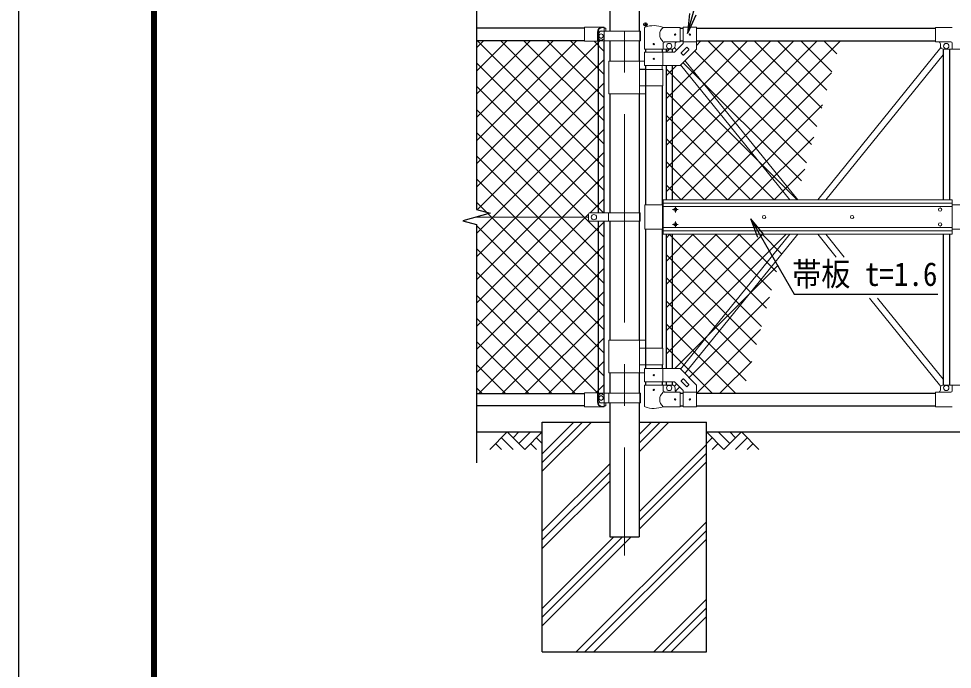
# Model space of a CAD drawing. Units: millimetres, scale not verified. Extents: x -6300 to 6300, y -4455 to 4455.
# Drawn here: x -6300 to -3457, y -2357 to -374 of the extents above; entities that cross this region are included whole.
import ezdxf
from ezdxf.enums import TextEntityAlignment as Align

# ---------------------------------------------------------------- set-up
doc = ezdxf.new("R2010")
doc.units = ezdxf.units.MM
doc.header["$LTSCALE"] = 20
doc.header["$PDMODE"] = 32
doc.header["$PDSIZE"] = 10
doc.linetypes.add('USER1', pattern=[50.8, 31.75, -6.35, 6.35, -6.35])
for name, color, linetype, lineweight in [('0-1_D-STR-TXT', 7, 'Continuous', 25), ('0-2_D-STR3', 3, 'Continuous', 13), ('0-3_D-STR1', 1, 'Continuous', 25), ('0-4_D-BMK', 2, 'USER1', 13), ('0-6_D-STR4', 7, 'Continuous', 25), ('0-7_D-BGD', 7, 'Continuous', 25), ('0-8_D-DCR-HCH', 7, 'Continuous', 13), ('0-D_D-STR2', 7, 'Continuous', 13), ('1-0_D-TTL', 7, 'Continuous', 25), ('1-1_1部材', 7, 'Continuous', 25)]:
    doc.layers.add(name, color=color, linetype=linetype, lineweight=lineweight)
doc.layers.add('0-B_Defpoints', color=7, linetype='Continuous')
doc.styles.add('ＭＳ ゴシック', font='')
doc.styles.get('ＭＳ ゴシック').set_extended_font_data('MS Gothic')

# ---------------------------------------------------------------- blocks, each defined once
blk = doc.blocks.new('MLeader3')
at = {"layer": '1-1_1部材'}
blk.add_line((-4238.11, -364.21), (-4263.3, -419.58), dxfattribs=at)
for points in [[(-4247.77, -361.63), (-4222.8, -268.45), (-3718.09, -268.45), (-3707.29, -268.45)], [(-4257.43, -359.04), (-4263.3, -419.58), (-4247.77, -361.63)]]:
    blk.add_lwpolyline(points, dxfattribs=at)
blk = doc.blocks.new('MLeader8')
at = {"layer": '1-1_1部材'}
blk.add_line((-4049.69, -1041.61), (-4071.03, -984.64), dxfattribs=at)
for points in [[(-4032.37, -1031.61), (-4071.03, -984.64), (-4041.03, -1036.61)], [(-4041.03, -1036.61), (-3938.78, -1213.71), (-3512.15, -1213.71), (-3501.35, -1213.71)]]:
    blk.add_lwpolyline(points, dxfattribs=at)

msp = doc.modelspace()

# ---------------------------------------------------------------- linework, layer by layer
at = {"layer": '0-2_D-STR3'}
for p, q in [((-4577.74, -400.29), (-4577.74, -443.29)), ((-4517.74, -400.29), (-4577.74, -400.29)), ((-4537.74, -415.29), (-4537.74, -443.29)), ((-4536.14, -415.29), (-4536.14, -443.29)), ((-4532.99, -423.85), (-4526.69, -420.21)), ((-4532.99, -431.12), (-4532.99, -423.85)), ((-4529.74, -412.29), (-4406.74, -412.29)), ((-4520.39, -423.85), (-4526.69, -420.21)), ((-4522.74, -401.89), (-4517.74, -401.89)), ((-4520.39, -431.12), (-4520.39, -423.85)), ((-4517.74, -400.29), (-4517.74, -434.59)), ((-4512.49, -403.69), (-4517.74, -403.69)), ((-4517.19, -441.69), (-4517.19, -413.48)), ((-4512.49, -403.69), (-4512.49, -412.29)), ((-4409.04, -442.29), (-4409.04, -412.29)), ((-4406.74, -442.29), (-4406.74, -412.29)), ((-4395.04, -466.93), (-4395.04, -403.24)), ((-4286.49, -400.93), (-4337.94, -400.93)), ((-4286.49, -400.93), (-4286.49, -444.93)), ((-4276.49, -400.68), (-4236.49, -400.68)), ((-4276.49, -400.68), (-4276.49, -450.36)), ((-4236.49, -400.68), (-4236.49, -466.93)), ((-3508.89, -400.93), (-3457.44, -400.93)), ((-3508.89, -400.93), (-3508.89, -444.93)), ((-4536.19, -443.29), (-4577.74, -443.29)), ((-4523.43, -440.29), (-4536.19, -440.29)), ((-4517.19, -441.69), (-4536.19, -441.69)), ((-4532.99, -431.12), (-4526.69, -434.76)), ((-4529.74, -442.29), (-4406.74, -442.29)), ((-4520.39, -431.12), (-4526.69, -434.76)), ((-4523.43, -440.29), (-4517.74, -434.59)), ((-4337.94, -466.93), (-4337.94, -451.93)), ((-4286.49, -444.93), (-4330.94, -444.93)), ((-4303.06, -476.93), (-4276.49, -450.36)), ((-4301.49, -451.93), (-4301.49, -456.93)), ((-4276.49, -445.18), (-4236.49, -445.18)), ((-3508.89, -444.93), (-3462.14, -444.93)), ((-3493.89, -451.93), (-3493.89, -456.93)), ((-3457.44, -449.63), (-3457.44, -466.93)), ((-4395.04, -466.93), (-4337.94, -466.93)), ((-4394.19, -476.93), (-4303.06, -476.93)), ((-4394.19, -476.93), (-4394.19, -516.93)), ((-4338.79, -476.93), (-4338.79, -516.93)), ((-4337.94, -466.93), (-4311.49, -466.93)), ((-4303.36, -462.76), (-4296.88, -470.76)), ((-4286.49, -516.93), (-4236.49, -466.93)), ((-4282.85, -478.22), (-4266.59, -461.96)), ((-4282.85, -479.64), (-4277.19, -485.3)), ((-4275.78, -485.3), (-4259.52, -469.03)), ((-4265.17, -461.96), (-4259.52, -467.62)), ((-3492.02, -462.76), (-3867.4, -926.38)), ((-3483.89, -466.93), (-3373.89, -466.93)), ((-4502.74, -503.88), (-4502.74, -603.88)), ((-4502.74, -503.88), (-4394.19, -503.88)), ((-4409.78, -603.88), (-4409.78, -503.88)), ((-4271.57, -502.02), (-3927.97, -926.38)), ((-3485.39, -484.76), (-3842.96, -926.38)), ((-4409.78, -528.38), (-4391.89, -528.38)), ((-4338.79, -528.88), (-4409.78, -528.88)), ((-4394.19, -516.93), (-4286.49, -516.93)), ((-4341.09, -516.93), (-4341.09, -528.88)), ((-4338.79, -528.88), (-4338.79, -578.88)), ((-4285.08, -515.52), (-3952.42, -926.38)), ((-4338.79, -578.88), (-4409.78, -578.88)), ((-4409.78, -579.38), (-4391.89, -579.38)), ((-4502.74, -603.88), (-4391.89, -603.88)), ((-4337.69, -926.38), (-3457.69, -926.38)), ((-4337.69, -926.38), (-4337.69, -1031.38)), ((-4337.69, -936.88), (-3457.69, -936.88)), ((-3457.69, -926.38), (-3457.69, -1031.38)), ((-4407.84, -966.38), (-4562.63, -966.38)), ((-4503.94, -991.38), (-4503.94, -966.38)), ((-4410.14, -991.38), (-4410.14, -966.38)), ((-4407.84, -991.38), (-4407.84, -966.38)), ((-4393.49, -941.38), (-4337.69, -941.38)), ((-4393.49, -941.38), (-4393.49, -1016.38)), ((-4339.49, -941.38), (-4339.49, -1016.38)), ((-4337.69, -946.88), (-3457.69, -946.88)), ((-4309.69, -956.38), (-4291.69, -956.38)), ((-4300.69, -947.38), (-4300.69, -965.38)), ((-3399.24, -941.38), (-3457.69, -941.38)), ((-4564.63, -978.88), (-4906.16, -978.88)), ((-4564.63, -970.38), (-4564.63, -987.38)), ((-4407.84, -991.38), (-4562.63, -991.38)), ((-4300.69, -992.38), (-4300.69, -1010.38)), ((-4393.49, -1016.38), (-4337.69, -1016.38)), ((-4337.69, -1010.88), (-3457.69, -1010.88)), ((-4337.69, -1020.88), (-3457.69, -1020.88)), ((-4309.69, -1001.38), (-4291.69, -1001.38)), ((-3399.24, -1016.38), (-3457.69, -1016.38)), ((-4337.69, -1031.38), (-3457.69, -1031.38)), ((-3952.42, -1031.38), (-4285.08, -1442.24)), ((-3927.97, -1031.38), (-4271.57, -1455.75)), ((-3867.4, -1031.38), (-3810.83, -1101.25)), ((-3842.96, -1031.38), (-3786.39, -1101.25)), ((-3709.97, -1225.82), (-3492.02, -1495.01)), ((-3685.52, -1225.82), (-3485.39, -1473)), ((-4502.74, -1453.88), (-4502.74, -1353.88)), ((-4502.74, -1353.88), (-4391.89, -1353.88)), ((-4409.78, -1453.88), (-4409.78, -1353.88)), ((-4409.78, -1378.38), (-4391.89, -1378.38)), ((-4338.79, -1378.88), (-4409.78, -1378.88)), ((-4338.79, -1428.88), (-4338.79, -1378.88)), ((-4338.79, -1428.88), (-4409.78, -1428.88)), ((-4409.78, -1429.38), (-4391.89, -1429.38)), ((-4394.19, -1440.83), (-4286.49, -1440.83)), ((-4394.19, -1480.83), (-4394.19, -1440.83)), ((-4338.79, -1480.83), (-4338.79, -1440.83)), ((-4286.49, -1440.83), (-4236.49, -1490.83)), ((-4502.74, -1453.88), (-4394.19, -1453.88)), ((-4282.85, -1478.12), (-4277.19, -1472.47)), ((-4259.52, -1488.73), (-4275.78, -1472.47)), ((-4395.04, -1490.83), (-4337.94, -1490.83)), ((-4395.04, -1490.83), (-4395.04, -1554.52)), ((-4394.19, -1480.83), (-4303.06, -1480.83)), ((-4337.94, -1490.83), (-4337.94, -1505.83)), ((-4337.94, -1490.83), (-4311.49, -1490.83)), ((-4296.88, -1487.01), (-4303.36, -1495.01)), ((-4303.06, -1480.83), (-4276.49, -1507.4)), ((-4301.49, -1505.83), (-4301.49, -1500.83)), ((-4266.59, -1495.8), (-4282.85, -1479.54)), ((-4265.17, -1495.8), (-4259.52, -1490.15)), ((-4236.49, -1557.08), (-4236.49, -1490.83)), ((-3493.89, -1505.83), (-3493.89, -1500.83)), ((-3483.89, -1490.83), (-3373.89, -1490.83)), ((-3457.44, -1508.13), (-3457.44, -1490.83)), ((-4577.74, -1557.47), (-4577.74, -1514.47)), ((-4536.19, -1514.47), (-4577.74, -1514.47)), ((-4537.74, -1542.47), (-4537.74, -1514.47)), ((-4517.19, -1516.07), (-4536.19, -1516.07)), ((-4523.43, -1517.47), (-4536.19, -1517.47)), ((-4536.14, -1542.47), (-4536.14, -1514.47)), ((-4532.99, -1526.65), (-4526.69, -1523.01)), ((-4529.74, -1515.47), (-4406.74, -1515.47)), ((-4520.39, -1526.65), (-4526.69, -1523.01)), ((-4520.39, -1533.92), (-4526.69, -1537.56)), ((-4523.43, -1517.47), (-4517.74, -1523.17)), ((-4520.39, -1526.65), (-4520.39, -1533.92)), ((-4517.74, -1557.47), (-4517.74, -1523.17)), ((-4517.19, -1516.07), (-4517.19, -1544.28)), ((-4502.74, -1515.47), (-4502.74, -1545.47)), ((-4409.04, -1515.47), (-4409.04, -1545.47)), ((-4406.74, -1515.47), (-4406.74, -1545.47)), ((-4286.49, -1512.83), (-4330.94, -1512.83)), ((-4286.49, -1556.83), (-4286.49, -1512.83)), ((-4276.49, -1557.08), (-4276.49, -1507.4)), ((-4276.49, -1512.58), (-4236.49, -1512.58)), ((-3508.89, -1512.83), (-3462.14, -1512.83)), ((-3508.89, -1556.83), (-3508.89, -1512.83)), ((-4517.74, -1557.47), (-4577.74, -1557.47)), ((-4529.74, -1545.47), (-4406.74, -1545.47)), ((-4522.74, -1555.87), (-4517.74, -1555.87)), ((-4512.49, -1554.07), (-4517.74, -1554.07)), ((-4512.49, -1554.07), (-4512.49, -1545.47)), ((-4286.49, -1556.83), (-4337.94, -1556.83)), ((-4276.49, -1557.08), (-4236.49, -1557.08)), ((-3508.89, -1556.83), (-3457.44, -1556.83))]:
    msp.add_line(p, q, dxfattribs=at)
msp.add_lwpolyline([(-4532.99, -1526.65), (-4532.99, -1533.92), (-4526.69, -1537.56)], dxfattribs=at)
for centre, radius in [((-4526.69, -427.48), 6.3), ((-4301.49, -422.93), 2), ((-4256.49, -422.93), 2), ((-4366.49, -451.93), 2), ((-4319.49, -457.93), 8), ((-3475.89, -457.93), 8), ((-4366.49, -496.93), 2), ((-4300.69, -956.38), 5), ((-3494.69, -956.38), 5), ((-4548.63, -979.28), 8), ((-4030.69, -978.88), 5), ((-3762.69, -978.88), 5), ((-4300.69, -1001.38), 5), ((-3494.69, -1001.38), 5), ((-4366.49, -1460.83), 2), ((-4366.49, -1505.83), 2), ((-4319.49, -1499.83), 8), ((-3475.89, -1499.83), 8), ((-4526.69, -1530.28), 6.3), ((-4301.49, -1534.83), 2), ((-4256.49, -1534.83), 2)]:
    msp.add_circle(centre, radius, dxfattribs=at)
for centre, radius, start, end in [((-4366.49, -475.66), 80, 69.0916, 109.22051), ((-4522.74, -415.29), 15, 90, 180), ((-4526.69, -441.77), 29.84, 71.43834, 108.56166), ((-4522.74, -415.29), 13.4, 90, 180), ((-4509.74, -427.29), 25, 143.1301, 216.8699), ((-4391.74, -403.24), 3.3, 109.22051, 180), ((-4319.74, -422.93), 28.55, 129.59418, 230.40582), ((-4330.94, -451.93), 7, 90, 180), ((-4294.49, -451.93), 7, 90, 180), ((-3500.89, -451.93), 7, 0, 90), ((-3462.14, -449.63), 4.7, 0, 90), ((-4311.49, -456.93), 10, 270, 0), ((-4282.14, -478.93), 1, 135, 225), ((-4265.88, -462.67), 1, 45, 135), ((-4260.22, -468.33), 1, 315, 45), ((-3483.89, -456.93), 10, 180, 270), ((-4276.49, -484.59), 1, 225, 315), ((-4560.07, -970.16), 4.56, 124.07501, 182.79491), ((-4560.07, -987.6), 4.56, 177.20509, 235.92501), ((-4282.14, -1478.83), 1, 135, 225), ((-4276.49, -1473.18), 1, 45, 135), ((-4330.94, -1505.83), 7, 180, 270), ((-4311.49, -1500.83), 10, 0, 90), ((-4294.49, -1505.83), 7, 180, 270), ((-4265.88, -1495.1), 1, 225, 315), ((-4260.22, -1489.44), 1, 315, 45), ((-3500.89, -1505.83), 7, 270, 0), ((-3483.89, -1500.83), 10, 90, 180), ((-4509.74, -1530.47), 25, 143.1301, 216.8699), ((-4319.74, -1534.83), 28.55, 129.59418, 230.40582), ((-3462.14, -1508.13), 4.7, 270, 0), ((-4522.74, -1542.47), 15, 180, 270), ((-4526.69, -1515.99), 29.84, 251.43834, 288.56166), ((-4522.74, -1542.47), 13.4, 180, 270), ((-4391.74, -1554.52), 3.3, 180, 250.77949), ((-4366.49, -1482.1), 80, 250.77949, 290.9084)]:
    msp.add_arc(centre, radius, start, end, dxfattribs=at)
at = {"layer": '0-3_D-STR1'}
for p, q in [((-4500.44, 96.12), (-4500.44, -412.29)), ((-4411.34, 96.12), (-4411.34, -412.29)), ((-4577.74, -403.88), (-4904.42, -403.88)), ((-4536.19, -413.48), (-4536.19, -966.38)), ((-4286.49, -403.88), (-4276.49, -403.88)), ((-4236.49, -403.88), (-3508.89, -403.88)), ((-4577.74, -441.88), (-4906.16, -441.88)), ((-4517.19, -966.38), (-4517.19, -441.69)), ((-4500.44, -442.29), (-4500.44, -503.88)), ((-4411.34, -442.29), (-4411.34, -503.88)), ((-4286.49, -441.98), (-4276.49, -441.98)), ((-4236.49, -441.98), (-3508.89, -441.98)), ((-4391.89, -466.93), (-4391.89, -476.93)), ((-4341.09, -466.93), (-4341.09, -476.93)), ((-4328.99, -466.93), (-4328.99, -476.93)), ((-4309.99, -466.82), (-4309.99, -476.93)), ((-3485.39, -466.93), (-3485.39, -926.38)), ((-3466.39, -466.93), (-3466.39, -926.38)), ((-4391.89, -516.93), (-4391.89, -941.38)), ((-4328.99, -516.93), (-4328.99, -926.38)), ((-4309.99, -516.93), (-4309.99, -926.38)), ((-4341.09, -578.88), (-4341.09, -941.38)), ((-4500.44, -603.88), (-4500.44, -966.38)), ((-4411.34, -603.88), (-4411.34, -966.38)), ((-4536.19, -991.38), (-4536.19, -1516.07)), ((-4517.19, -1515.47), (-4517.19, -991.38)), ((-4500.44, -991.38), (-4500.44, -1353.88)), ((-4411.34, -991.38), (-4411.34, -1353.88)), ((-4391.89, -1016.38), (-4391.89, -1440.83)), ((-4341.09, -1016.38), (-4341.09, -1378.88)), ((-4328.99, -1031.38), (-4328.99, -1440.83)), ((-4309.99, -1031.38), (-4309.99, -1440.83)), ((-3485.39, -1031.38), (-3485.39, -1490.83)), ((-3466.39, -1031.38), (-3466.39, -1490.83)), ((-4341.09, -1428.88), (-4341.09, -1440.83)), ((-4500.44, -1453.88), (-4500.44, -1515.47)), ((-4411.34, -1453.88), (-4411.34, -1515.47)), ((-4391.89, -1480.83), (-4391.89, -1490.83)), ((-4341.09, -1480.83), (-4341.09, -1490.83)), ((-4328.99, -1480.83), (-4328.99, -1490.83)), ((-4328.99, -1480.83), (-4328.99, -1490.83)), ((-4309.99, -1480.83), (-4309.99, -1490.95)), ((-4309.99, -1480.83), (-4309.99, -1490.83)), ((-4577.74, -1518.07), (-4904.42, -1518.07)), ((-4286.49, -1515.78), (-4276.49, -1515.78)), ((-4236.49, -1515.78), (-3508.89, -1515.78)), ((-4577.74, -1553.88), (-4904.42, -1553.88)), ((-4411.34, -1545.47), (-4411.34, -1953.88)), ((-4286.49, -1553.88), (-4276.49, -1553.88)), ((-4236.49, -1553.88), (-3508.89, -1553.88))]:
    msp.add_line(p, q, dxfattribs=at)
msp.add_lwpolyline([(-4500.44, -1545.47), (-4500.44, -1953.88), (-4411.34, -1953.88)], dxfattribs=at)
at = {"layer": '0-4_D-BMK'}
msp.add_line((-4455.89, 350.76), (-4455.89, -2009.86), dxfattribs=at)
at = {"layer": '0-6_D-STR4'}
for p, q in [((-4705.89, -2303.88), (-4705.89, -1603.88)), ((-4705.89, -1603.88), (-4500.44, -1603.88)), ((-4411.34, -1603.88), (-4205.89, -1603.88)), ((-4205.89, -2303.88), (-4205.89, -1603.88)), ((-4705.89, -2303.88), (-4205.89, -2303.88))]:
    msp.add_line(p, q, dxfattribs=at)
at = {"layer": '0-7_D-BGD'}
for p, q in [((-4906.16, -1633.88), (-4705.89, -1633.88)), ((-4205.89, -1633.88), (-2500.82, -1633.88))]:
    msp.add_line(p, q, dxfattribs=at)
msp.add_lwpolyline([(-4906.16, -314.61), (-4906.16, -956.38), (-4864.17, -967.63), (-4948.14, -990.13), (-4906.16, -1001.38), (-4906.16, -1727.99)], dxfattribs=at)
at = {"layer": '0-8_D-DCR-HCH'}
for p, q in [((-4705.89, -1753.27), (-4556.5, -1603.88)), ((-4705.89, -1726.75), (-4583.02, -1603.88)), ((-4705.89, -1700.23), (-4609.54, -1603.88)), ((-4411.34, -1694.42), (-4320.8, -1603.88)), ((-4411.34, -1667.9), (-4347.32, -1603.88)), ((-4411.34, -1641.39), (-4373.83, -1603.88)), ((-4812.31, -1633.88), (-4865.52, -1687.09)), ((-4812.31, -1633.88), (-4759.1, -1687.09)), ((-4794.57, -1651.62), (-4776.84, -1633.88)), ((-4776.84, -1669.36), (-4741.36, -1633.88)), ((-4759.1, -1687.09), (-4705.89, -1633.88)), ((-4152.68, -1687.09), (-4205.89, -1633.88)), ((-4134.94, -1669.36), (-4170.41, -1633.88)), ((-4099.46, -1633.88), (-4152.68, -1687.09)), ((-4117.11, -1651.71), (-4134.94, -1633.88)), ((-4099.46, -1633.88), (-4046.25, -1687.09)), ((-4847.79, -1669.36), (-4829.97, -1687.09)), ((-4830.05, -1651.62), (-4794.41, -1687.09)), ((-4741.36, -1669.36), (-4723.54, -1687.09)), ((-4723.62, -1651.62), (-4705.89, -1669.28)), ((-4411.34, -1877.09), (-4205.89, -1671.64)), ((-4188.15, -1651.62), (-4205.89, -1669.28)), ((-4170.41, -1669.36), (-4188.23, -1687.09)), ((-4081.73, -1651.62), (-4117.36, -1687.09)), ((-4063.99, -1669.36), (-4081.81, -1687.09)), ((-4411.34, -1903.61), (-4205.89, -1698.16)), ((-4705.89, -1935.94), (-4500.44, -1730.49)), ((-4411.34, -1930.12), (-4205.89, -1724.67)), ((-4705.89, -1962.45), (-4500.44, -1757)), ((-4705.89, -1988.97), (-4500.44, -1783.52)), ((-4602.42, -2303.88), (-4205.89, -1907.34)), ((-4705.89, -2224.67), (-4435.1, -1953.88)), ((-4705.89, -2198.16), (-4461.61, -1953.88)), ((-4705.89, -2171.64), (-4488.13, -1953.88)), ((-4575.91, -2303.88), (-4205.89, -1933.86)), ((-4549.39, -2303.88), (-4205.89, -1960.38)), ((-4366.72, -2303.88), (-4205.89, -2143.05)), ((-4340.2, -2303.88), (-4205.89, -2169.56)), ((-4313.69, -2303.88), (-4205.89, -2196.08))]:
    msp.add_line(p, q, dxfattribs=at)
at = {"layer": '0-B_Defpoints'}
msp.add_point((-4391.89, -391.94), dxfattribs=at)
at = {"layer": '0-D_D-STR2'}
for p, q in [((-4906.16, -817.06), (-4530.79, -441.69)), ((-4906.16, -604.93), (-4743.11, -441.88)), ((-4906.16, -675.64), (-4672.4, -441.88)), ((-4906.16, -746.35), (-4601.69, -441.88)), ((-4906.16, -534.22), (-4813.82, -441.88)), ((-4906.16, -463.51), (-4884.53, -441.88)), ((-4517.19, -827.7), (-4903.01, -441.88)), ((-4517.19, -756.99), (-4832.3, -441.88)), ((-4517.19, -686.28), (-4761.59, -441.88)), ((-4517.19, -615.57), (-4690.88, -441.88)), ((-4517.19, -544.86), (-4620.17, -441.88)), ((-4517.19, -474.15), (-4548.05, -443.29)), ((-4328.99, -689.77), (-4081.2, -441.98)), ((-4328.99, -760.48), (-4010.49, -441.98)), ((-4328.99, -831.19), (-3939.78, -441.98)), ((-4328.99, -901.9), (-3869.07, -441.98)), ((-4328.21, -618.28), (-4151.91, -441.98)), ((-4282.8, -926.43), (-3798.31, -441.93)), ((-4236.49, -455.85), (-4222.62, -441.98)), ((-3885.7, -758.21), (-4201.93, -441.98)), ((-3870.39, -702.81), (-4131.22, -441.98)), ((-3855.08, -647.41), (-4060.51, -441.98)), ((-3839.77, -592.01), (-3989.8, -441.98)), ((-3824.47, -536.6), (-3919.09, -441.98)), ((-3809.16, -481.2), (-3848.38, -441.98)), ((-4328.28, -476.93), (-4318.28, -466.93)), ((-3901.01, -813.61), (-4242.09, -472.53)), ((-4906.16, -887.77), (-4517.19, -498.81)), ((-4517.19, -898.41), (-4906.16, -509.45)), ((-3916.32, -869.02), (-4277.44, -507.89)), ((-4328.99, -548.35), (-4297.57, -516.93)), ((-3931.62, -924.42), (-4328.99, -527.06)), ((-4212.09, -926.43), (-3825.31, -539.64)), ((-4519.93, -966.38), (-4906.16, -580.16)), ((-4904.42, -956.74), (-4517.19, -569.52)), ((-4000.32, -926.43), (-4328.99, -597.77)), ((-4906.16, -1029.19), (-4517.19, -640.23)), ((-4517.19, -1039.83), (-4906.16, -650.87)), ((-4141.38, -926.43), (-3852.3, -637.35)), ((-4071.03, -926.43), (-4328.99, -668.48)), ((-4906.16, -1099.9), (-4517.19, -710.94)), ((-4517.19, -1110.54), (-4906.16, -721.58)), ((-4070.67, -926.43), (-3879.3, -735.06)), ((-4141.74, -926.43), (-4328.99, -739.19)), ((-4906.16, -1170.61), (-4517.19, -781.65)), ((-4517.19, -1181.25), (-4906.16, -792.29)), ((-4212.45, -926.43), (-4328.99, -809.9)), ((-4906.16, -1241.32), (-4517.19, -852.36)), ((-3999.96, -926.43), (-3906.3, -832.77)), ((-4517.19, -1251.96), (-4906.16, -863)), ((-4283.16, -926.43), (-4328.99, -880.61)), ((-4517.19, -1322.67), (-4906.16, -933.71)), ((-4560.5, -966.38), (-4517.19, -923.07)), ((-4906.16, -1312.03), (-4564.63, -970.51)), ((-4906.16, -1382.74), (-4517.19, -993.78)), ((-4517.19, -1393.38), (-4906.16, -1004.42)), ((-4328.99, -1043.33), (-4317.09, -1031.43)), ((-4328.99, -1114.04), (-4246.38, -1031.43)), ((-4328.99, -1184.75), (-4175.67, -1031.43)), ((-4328.99, -1255.46), (-4104.96, -1031.43)), ((-4328.99, -1326.17), (-4034.25, -1031.43)), ((-4328.99, -1396.88), (-3963.54, -1031.43)), ((-4038.78, -1312.23), (-4319.59, -1031.43)), ((-4023.48, -1256.83), (-4248.88, -1031.43)), ((-4008.17, -1201.43), (-4178.16, -1031.43)), ((-3992.86, -1146.03), (-4107.45, -1031.43)), ((-3977.55, -1090.63), (-4036.74, -1031.43)), ((-4906.16, -1453.45), (-4517.19, -1064.49)), ((-4517.19, -1464.1), (-4906.16, -1075.13)), ((-4054.09, -1367.64), (-4328.99, -1092.74)), ((-4900.06, -1518.07), (-4517.19, -1135.2)), ((-4302.23, -1440.83), (-3987.3, -1125.9)), ((-4537.53, -1514.47), (-4906.16, -1145.84)), ((-4069.4, -1423.04), (-4328.99, -1163.45)), ((-4604.64, -1518.07), (-4906.16, -1216.56)), ((-4829.35, -1518.07), (-4517.19, -1205.91)), ((-4084.71, -1478.44), (-4328.99, -1234.16)), ((-4259, -1468.32), (-4014.29, -1223.61)), ((-4758.63, -1518.07), (-4517.19, -1276.62)), ((-4675.35, -1518.07), (-4906.16, -1287.27)), ((-4118.08, -1515.78), (-4328.99, -1304.87)), ((-4235.76, -1515.78), (-4041.29, -1321.32)), ((-4746.07, -1518.07), (-4906.16, -1357.98)), ((-4687.92, -1518.07), (-4517.19, -1347.34)), ((-4188.79, -1515.78), (-4328.99, -1375.58)), ((-4617.21, -1518.07), (-4517.19, -1418.05)), ((-4165.05, -1515.78), (-4068.29, -1419.02)), ((-4816.78, -1518.07), (-4906.16, -1428.69)), ((-4887.49, -1518.07), (-4906.16, -1499.4)), ((-4542.91, -1514.47), (-4517.19, -1488.76)), ((-4300.35, -1509.66), (-4287.29, -1496.6))]:
    msp.add_line(p, q, dxfattribs=at)
at = {"layer": '1-0_D-TTL', "color": 2}
msp.add_lwpolyline([(-6300, 4455), (6300, 4455), (6300, -4455), (-6300, -4455)], close=True, dxfattribs=at)
at = {"layer": '1-0_D-TTL'}
for points in [[(-5895, 4125), (5895, 4125), (5895, -4125), (-5895, -4125)], [(-5891.25, 4121.25), (5891.25, 4121.25), (5891.25, -4121.25), (-5891.25, -4121.25)], [(-5887.5, 4117.5), (5887.5, 4117.5), (5887.5, -4117.5), (-5887.5, -4117.5)], [(-5883.75, 4113.75), (5883.75, 4113.75), (5883.75, -4113.75), (-5883.75, -4113.75)], [(-5880, 4110), (5880, 4110), (5880, -4110), (-5880, -4110)]]:
    msp.add_lwpolyline(points, close=True, dxfattribs=at)

# ---------------------------------------------------------------- block references
at = {"layer": '1-1_1部材'}
for name in ['MLeader3', 'MLeader8']:
    msp.add_blockref(name, (0, 0), dxfattribs=at)

# ---------------------------------------------------------------- texts
at = {"layer": '0-1_D-STR-TXT', "style": 'ＭＳ ゴシック', "width": 0.9}
msp.add_text('帯板 t=1.6', height=72.14, dxfattribs=at).set_placement((-3944.93, -1210.53), align=Align.BOTTOM_LEFT)

doc.saveas('drawing.dxf')
